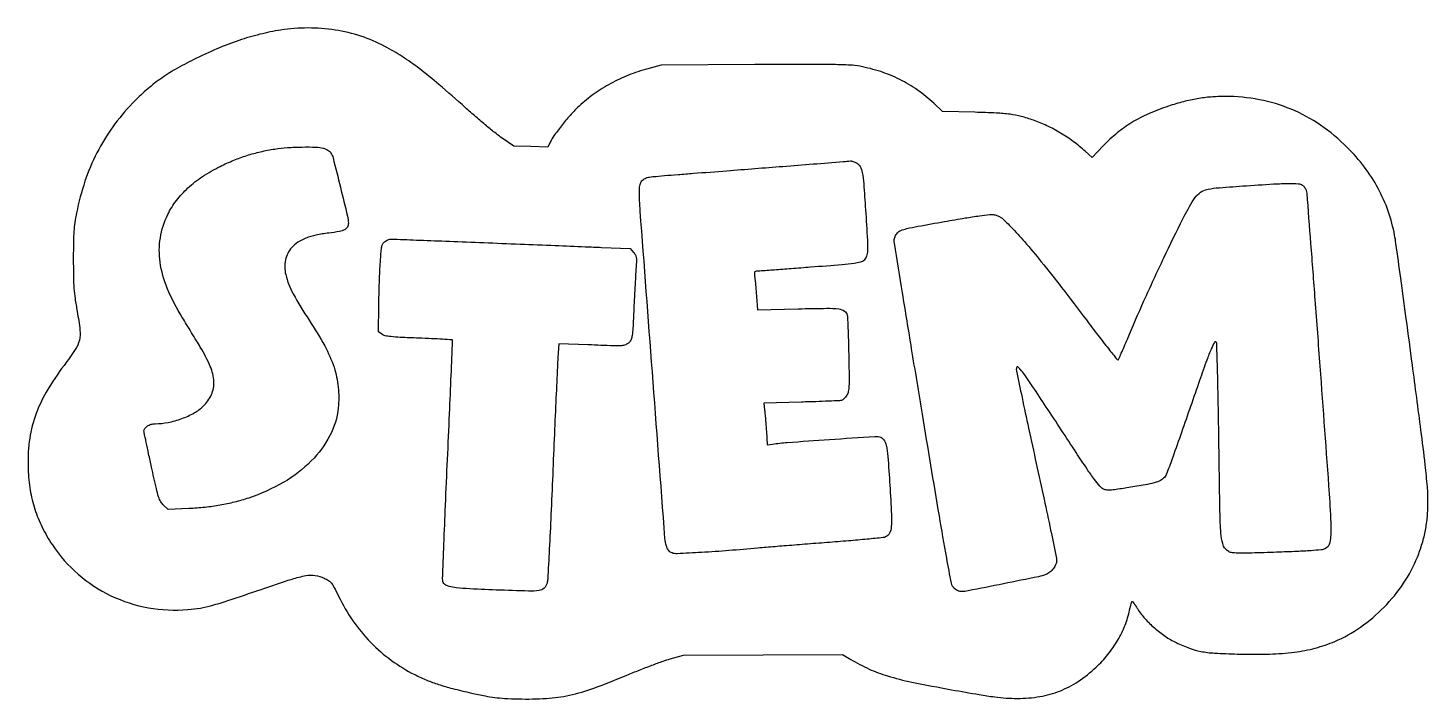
# Model space of a CAD drawing. Extents: x 151 to 1151, y 205 to 685.
import ezdxf

# ---------------------------------------------------------------- set-up
doc = ezdxf.new("R2010")
doc.units = 0

msp = doc.modelspace()

# ---------------------------------------------------------------- linework, layer by layer
for points in [[(331.627607, 683.426568, 0.022745), (316.805697, 680.425814, 0.020298), (301.73441, 675.996754, 0.018934), (286.079713, 670.027648, 0.014656), (269.5, 662.394664, 0.016038), (256.319549, 655.316282, 0.024029), (245.343697, 648.235225, 0.025213), (235.494364, 640.409245, 0.020482), (225.745623, 631.091556, 0.035984), (211.663891, 614.206139, 0.037874), (200.413906, 595.751839, 0.036918), (191.848829, 575.376814, 0.031053), (185.781234, 552.755402, 0.013612), (184.571566, 545.822673, 0.019356), (183.904779, 539.604086, 0.013686), (183.592288, 531.937819, 0.003487), (183.512745, 519.5, 0.003816), (183.618308, 506.644994, 0.014545), (183.978551, 498.632966, 0.017952), (184.763456, 491.521077, 0.008275), (186.269189, 482.329271, -0.015555), (188.272922, 468.872398, -0.088932), (187.836643, 461.69258, -0.087263), (184.932615, 455.050485, -0.014684), (176.889027, 443.67858, 0.029078), (164.169926, 424.552199, 0.049216), (156.150114, 407.081898, 0.052842), (152.051968, 389.292329, 0.040079), (151.23638, 369.272644, 0.031125), (152.738404, 354.543737, 0.036798), (156.030598, 340.938606, 0.036995), (161.26291, 328.024055, 0.032065), (168.564315, 315.360188, 0.067363), (187.032292, 294.372874, 0.067287), (210.421175, 279.040152, 0.066982), (237.141884, 270.417789, 0.065731), (265.367564, 269.087405, 0.021099), (274.285253, 270.220345, 0.025225), (282.551371, 272.06012, 0.013098), (294.018529, 275.552522, 0.00181), (317.624805, 283.518375, -0.003696), (339.847866, 290.924258, -0.034371), (349.654363, 293.382064, -0.080019), (356.207974, 293.494532, -0.073435), (362.676616, 291.570235, -0.032862), (365.871983, 289.818576, -0.082636), (367.840981, 288.049208, -0.049093), (369.663638, 285.241238, -0.006076), (372.941242, 278.716007, 0.038404), (383.261709, 261.105935, 0.040937), (395.959215, 245.68054, 0.041663), (410.774201, 232.765544, 0.042847), (427.392731, 222.620778, 0.016923), (436.022645, 218.677714, 0.020163), (444.415181, 215.572105, 0.016374), (454.336232, 212.704734, 0.006669), (468, 209.42943, 0.006455), (477.703007, 207.371247, 0.017895), (484.588825, 206.25773, 0.017824), (491.551789, 205.637131, 0.006361), (501.523425, 205.23278, 0.022574), (521.421606, 205.577729, 0.038247), (537.916374, 207.884213, 0.033156), (555.405443, 212.944986, 0.012764), (578.953201, 222.172919, -0.004957), (587.866852, 225.827566, -0.004861), (596.908896, 229.329095, -0.00479), (604.898232, 232.246911, -0.018332), (609.953201, 233.832355), (619.5, 236.446418), (676.293082, 236.769442), (733.086163, 237.092466), (738.992645, 233.504468, 0.029347), (752.001447, 226.612196, 0.033965), (765.118741, 221.665314, 0.0228), (782.493515, 217.281725, 0.005823), (811, 211.802273, 0.00191), (830.74166, 208.323271, 0.009797), (841.73809, 206.649839, 0.016638), (849.82202, 205.853814, 0.01628), (858, 205.589384, 0.041138), (874.067907, 206.917427, 0.053225), (888.311859, 210.875567, 0.053095), (901.425856, 217.761023, 0.040655), (914.118859, 227.834465, 0.034982), (922.659141, 237.02473, 0.037092), (929.652812, 247.145617, 0.038358), (934.870854, 257.842673, 0.043831), (938.120499, 268.75, -0.008057), (938.650705, 271.14272, -0.013171), (939.185795, 273.149947, -0.006794), (939.690958, 274.780398, -0.349219), (939.950076, 274.951948, -0.213259), (940.2705, 274.773815, -0.004528), (941.366585, 273.283494, -0.009648), (942.618802, 271.475666, -0.006253), (944, 269.339583, 0.043314), (949.078739, 262.631726, 0.029991), (955.8729, 255.9613, 0.029523), (963.578592, 250.015156, 0.036664), (971.41162, 245.479213, 0.023675), (980.861263, 241.436437, 0.043002), (988.951337, 239.189006, 0.031962), (998.782466, 237.992446, 0.007927), (1015, 237.321298, 0.012244), (1038.134621, 237.297709, 0.026319), (1055.909433, 238.652892, 0.032559), (1070.794658, 241.574571, 0.035064), (1084.798527, 246.35579, 0.053578), (1103.089163, 256.494935, 0.04575), (1119.890761, 270.780962, 0.045643), (1133.852802, 287.924128, 0.05266), (1143.714431, 306.545372, 0.022186), (1147.150576, 316.338525, 0.026388), (1149.481633, 325.850782, 0.025926), (1150.826275, 335.69751, 0.02015), (1151.297367, 346.5, 0.022428), (1150.865629, 356.88168, 0.006836), (1149.293717, 372.535281, 0.003787), (1146.266222, 397.365461, 0.000665), (1140.158219, 444, 0.000465), (1135.763182, 476.976762, 0.000673), (1131.81303, 506.108872, 0.000341), (1128.410255, 530.827519, 0.011194), (1127.451268, 536.774884, 0.038944), (1122.867555, 553.998136, 0.039014), (1115.670528, 570.291467, 0.038335), (1105.893876, 585.525457, 0.034982), (1093.626817, 599.593088, 0.045646), (1074.509326, 615.451999, 0.051457), (1053.553843, 626.857843, 0.051775), (1030.826588, 633.693582, 0.047212), (1006.454774, 636, 0.019765), (996.193816, 635.594228, 0.022756), (986.473021, 634.377164, 0.021918), (976.598952, 632.232408, 0.01612), (965.867122, 629.030401, 0.022625), (951.603749, 623.540171, 0.033656), (939.741021, 617.364814, 0.035416), (929.266813, 609.917895, 0.02924), (919.21496, 600.603812), (911.32341, 592.38379), (906.46843, 596.779287, 0.025338), (898.057881, 603.651843, 0.023216), (888.752723, 609.855431, 0.023538), (879.062525, 615.080499, 0.028375), (869.5, 619.019266, 0.020395), (860.690346, 621.678897, 0.02954), (852.71544, 623.240358, 0.021559), (842.948411, 624.133361, 0.005911), (827.5, 624.693509), (804.5, 625.255303), (798.261843, 631.082348, 0.034757), (786.601731, 640.547165, 0.037045), (773.979822, 648.084106, 0.036732), (760.283773, 653.727101, 0.033051), (745.419845, 657.543291, 0.034049), (738.380975, 658.371783, 0.008191), (726.631727, 658.756234, 0.004553), (707.504142, 658.894384, 0.000738), (670.325805, 658.769503), (603.5, 658.446387), (593.830461, 655.801204, 0.027617), (580.085995, 651.212144, 0.030515), (567.397015, 645.261974, 0.03089), (555.663808, 637.88538, 0.029767), (544.775202, 629.034585, 0.025185), (539.197533, 623.378223, 0.013613), (532.889966, 615.901897, 0.013053), (527.253554, 608.448634, 0.04413), (524.154144, 603.197054), (522.556294, 599.846327), (510.376137, 600.173164), (498.195981, 600.5), (489.847991, 606.210472, -0.018518), (485.481903, 609.440733, -0.004758), (478.676697, 614.9836, -0.004838), (471.028847, 621.460853, -0.0049), (463.540765, 628.057478, 0.00571), (444.724741, 644.579394, 0.014703), (430.654858, 655.951222, 0.019277), (418.486168, 664.48862, 0.020831), (406, 671.831086, 0.043733), (389.013179, 679.063485, 0.040132), (370.532826, 683.485918, 0.039282), (351.187485, 684.961768, 0.037991)], [(362.259456, 598.944808, -0.041297), (363.811819, 598.372109, -0.033477), (365.367343, 597.51644, -0.034615), (366.701131, 596.525365, -0.070746), (367.560261, 595.548375, -0.083144), (369.067854, 592.118546, -0.001279), (374.339503, 571.0935, -0.001738), (379.372796, 550.492879, -0.057592), (379.987563, 545.44113, -0.118037), (379.319359, 542.573697, -0.160616), (377.459787, 540.703111, -0.075236), (373.672558, 539.449533, -0.012171), (365.970814, 538.323939, 0.022387), (356.853311, 536.800635, 0.041245), (349.658181, 534.63191, 0.05039), (343.992291, 531.7117, 0.064965), (339.542007, 527.914817, 0.133366), (335.083638, 519.128013, 0.110487), (335.248924, 508.603426, 0.067), (340.541204, 494.941906, 0.020618), (352.014718, 476, -0.021471), (363.10608, 457.618355, -0.045113), (369.746591, 442.331925, -0.054627), (372.778438, 428.142174, -0.051115), (372.766769, 413.30402, -0.094967), (366.796554, 393.463566, -0.075178), (353.542522, 375.351286, -0.066453), (333.799066, 360.145658, -0.050115), (308.80536, 348.881388, -0.018225), (298.61274, 345.874926, -0.01907), (288.380366, 343.669912, -0.018324), (277.642941, 342.184483, -0.014414), (265.928036, 341.339556), (251.356072, 340.710042), (248.050573, 343.663505, -0.078138), (245.961634, 346.217201, -0.055691), (244.457727, 349.599421, -0.020813), (242.827614, 355.594024, -0.001807), (239.372537, 371.024767, -0.001031), (237.313349, 380.472584, -0.001597), (235.578183, 388.639866, -0.000472), (234.099706, 395.743409, -0.051109), (234, 396.716282, -0.162065), (234.639817, 398.638385, -0.086928), (236.481068, 400.369932, -0.07485), (239.115042, 401.583864, -0.070727), (242.042158, 402, 0.049658), (251.251421, 402.916881, 0.038108), (260.988871, 405.660569, 0.039012), (269.850662, 409.711999, 0.066458), (276.374638, 414.564439, 0.093334), (282.208081, 422.867663, 0.119832), (283.945053, 432.008633, 0.089479), (281.397398, 442.927398, 0.034439), (274.228896, 456.813192, 0.0002), (271.476122, 461.345562, 0.000102), (268.017322, 467.032625, 0.000102), (264.45084, 472.891356, 0.000153), (261.337406, 478, -0.037282), (250.675204, 498.829277, -0.064703), (245.512106, 517.531852, -0.075304), (245.688679, 534.85109, -0.073461), (250.969993, 551.5, -0.049211), (257.159464, 561.546164, -0.044302), (265.393295, 570.580673, -0.040578), (275.802668, 578.694077, -0.029779), (288.5, 585.988076, -0.01765), (298.134384, 590.366848, -0.020698), (307.560759, 593.806659, -0.020779), (317.206778, 596.444691, -0.018057), (327.5, 598.416747, -0.021327), (336.445632, 599.409607, -0.013175), (347.020605, 599.849135, -0.011726), (356.861144, 599.767848, -0.059865)], [(743.011263, 588.494175, -0.153134), (745.549714, 585.977168, -0.07399), (747.082951, 581.615344, -0.028518), (748.162262, 573.565887, -0.003143), (749.463667, 555, -0.001349), (750.796056, 533.183896, -0.021312), (750.912724, 525.745241, -0.070347), (750.240379, 521.766353, -0.127877), (748.49362, 518.994007, -0.120833), (745.883027, 517.52108, -0.03499), (741.318862, 516.580487, -0.012934), (732.823544, 515.664395, -0.001026), (710.24362, 513.865432, -0.000357), (696.374331, 512.799047, -0.000541), (684.305397, 511.892892, -0.000198), (673.906643, 511.127595, -0.01343), (672.136456, 511.04574, 0.055827), (670.80684, 510.870708, 0.237475), (670.216249, 510.364372, 0.121447), (670.055765, 509.330772, 0.011346), (670.341749, 506.75, -0.008817), (670.603004, 504.496529, -0.002455), (670.932613, 500.957813, -0.002477), (671.266176, 496.948823, -0.002598), (671.55441, 493), (672.198235, 483.5), (701.29361, 484.175105, -0.003181), (721.935788, 484.522702, -0.034087), (730.29301, 484.040193, -0.107438), (734.444746, 482.572154, -0.207274), (736.421919, 479.731811, -0.039921), (736.61874, 478.09328, -0.000982), (736.905098, 470.518095, -0.002122), (737.186023, 461.624509, -0.001442), (737.433615, 451.5, -0.001499), (737.731615, 435.452467, -0.015608), (737.628444, 428.858186, -0.03983), (737.146546, 425.06834, -0.08563), (736.066205, 422.339286, -0.031129), (735.194188, 421.091668, -0.03068), (734.170075, 419.95555, -0.032202), (733.150551, 419.076615, -0.092978), (732.318997, 418.662887, -0.057667), (730.938011, 418.438545, -0.000954), (723.146934, 418.096069, -0.002457), (714.070919, 417.759121, -0.001628), (703.649289, 417.457446), (676.798578, 416.767691), (677.380004, 411.633846, -0.005616), (677.648109, 409.002575, -0.001846), (677.984801, 405.125217, -0.001838), (678.326714, 400.819857, -0.002081), (678.622418, 396.686043), (679.283406, 386.872085), (682.891703, 387.415595, -0.019068), (693.605374, 388.613769, -0.00135), (723.617596, 390.734417, -0.000416), (756.082544, 392.913176, -0.07818), (759.401238, 392.614144, -0.172829), (762.457112, 390.576104, -0.10769), (764.254728, 386.612483, -0.034109), (765.403605, 378.635406, -0.002895), (766.834397, 357.949415, -0.00326), (768.025138, 336.988744, -0.033048), (767.886886, 328.264266, -0.09577), (766.596092, 323.651897, -0.17694), (763.801961, 321.013661, -0.076785), (761.997554, 320.546797, -0.001039), (750.573076, 319.425491, -0.002922), (737.30495, 318.229259, -0.001914), (722, 316.998479, 0.000408), (706.143472, 315.771384, 0.000484), (691.165625, 314.585403, 0.00042), (678.52738, 313.561684, 0.003098), (672.5, 313.030741, -0.004341), (651.913044, 311.268833, -0.00506), (632.32302, 309.962719, -0.002143), (614.844277, 309.05006, -0.096482), (611.269001, 309.57027, -0.064437), (609.914825, 310.250587, -0.073708), (608.846914, 311.228429, -0.06252), (607.985691, 312.610161, -0.031937), (607.247919, 314.519994, -0.057322), (606.1925, 319.999819, -0.000063), (597.163678, 439.160075, -0.000175), (588.515127, 554.028153, -0.019802), (587.979103, 569.25, -0.057302), (588.420895, 572.948834, -0.108967), (589.719489, 575.634161, -0.116416), (591.957234, 577.412488, -0.071384), (595.194223, 578.403826, -0.016855), (597.507267, 578.684963, -0.000709), (605.753928, 579.394477, -0.001222), (615.532799, 580.197773, -0.000869), (626.5, 581.05253, 0.00048), (650.493244, 582.90375, 0.000115), (690.344117, 586.026181, 0.000028), (733.599728, 589.427842, 0.003861), (738.79966, 589.877496, -0.082334), (739.487663, 589.829038, -0.020688), (740.572928, 589.521678, -0.020557), (741.801079, 589.061556, -0.019423)], [(1061.66323, 572.523329, -0.050246), (1062.512123, 571.791583, -0.034775), (1063.31917, 570.81264, -0.035141), (1063.969278, 569.751507, -0.058661), (1064.339961, 568.773329, -0.041972), (1064.640807, 566.922627, -0.000057), (1067.422453, 530.934526, -0.00049), (1070.495238, 490.605769, -0.000302), (1074.035248, 443.152717, -0.000394), (1080.720886, 351.820068, -0.011271), (1081.894534, 328.244864, -0.046443), (1081.160355, 317.072467, -0.256761), (1077.590466, 312.483175, -0.07829), (1074.952784, 311.807503, -0.006216), (1067.740786, 311.214241, -0.006571), (1057.653936, 310.643713, -0.00232), (1043.185308, 310.083203, -0.001422), (1025.336226, 309.525456, -0.010323), (1016.757165, 309.458974, -0.019702), (1011.689895, 309.724205, -0.096689), (1008.952235, 310.5247, -0.179062), (1005.285677, 314.546891, -0.073926), (1003.527624, 321.818246, -0.018124), (1002.726402, 336.808869, -0.000806), (1001.918692, 388.776722, 0.001157), (1001.477363, 415.943069, 0.001893), (1000.962954, 438.961323, 0.000207), (1000.41784, 459.492078, 0.191915), (1000.047984, 460.352016, 0.49902), (998.749575, 460.168607, 0.02351), (996.482879, 455.567342, 0.015964), (993.282682, 447.526925, 0.003207), (988.136559, 433, -0.000316), (975.200686, 395.801621, -0.002348), (968.95057, 378.132775, -0.002711), (965.029082, 367.393692, -0.056184), (963.483953, 364.335165, -0.109465), (961.014359, 361.927529, -0.062362), (957.207322, 360.181211, -0.031342), (950.86283, 358.609455, -0.005575), (938.803598, 356.551405, -0.002489), (928.499118, 354.963413, -0.024042), (924.093704, 354.522062, -0.058616), (921.356054, 354.70115, -0.073841), (918.955799, 355.522857, -0.102283), (916.75705, 357.304933, -0.012906), (912.987302, 362.161994, -0.010589), (907.762535, 369.589427, -0.003027), (899.975259, 381.326254, 0.000291), (878.633503, 413.877376, 0.00239), (868.8322, 428.65324, 0.003839), (862.965696, 437.262442, 0.038156), (860.2129, 440.651989, 0.006876), (858.530399, 442.379745, 0.129027), (857.881011, 442.758733, 0.395572), (857.479837, 442.548998, 0.047478), (857.218764, 441.485942, 0.088037), (857.265759, 439.903284, 0.00029), (861.280417, 420.680198, 0.001599), (865.909317, 398.927046, 0.001), (871.461368, 373.48613, -0.000944), (877.033934, 347.964933, -0.001471), (881.729277, 325.951486, -0.000401), (885.750325, 306.747121, -0.051445), (886, 304.326913, -0.101667), (885.410221, 301.456361, -0.061416), (883.654657, 298.445999, -0.059479), (881.133603, 295.843232, -0.077294), (878.270248, 294.172286, -0.042748), (873.010364, 292.611145, -0.001025), (848.009268, 287.516482, -0.000915), (822.784357, 282.47807, -0.048868), (817.90458, 282, -0.057587), (816.482588, 282.16432, -0.052203), (815.08498, 282.649924, -0.05029), (813.770798, 283.436274, -0.045953), (812.596099, 284.490809, -0.139642), (810.823162, 287.981771, -0.003392), (807.452306, 305.930139, -0.003369), (802.19537, 336.16947, -0.000335), (790.1324, 408.740809, -0.000342), (782.406216, 455.614192, -0.000553), (775.901086, 495.524669, -0.000074), (770.155774, 531.05367, -0.041129), (769.988553, 533.194236, -0.065653), (770.154409, 534.411986, -0.034805), (770.657575, 535.852419, -0.033937), (771.387841, 537.277694, -0.044398), (772.25, 538.459973, -0.120599), (774.619156, 540.122676, -0.033913), (778.960744, 541.485228, -0.014061), (786.879448, 543.158006, -0.001404), (805.937434, 546.571968, -0.002421), (820.645034, 549.090643, -0.00692), (830.905125, 550.650992, -0.007399), (838.212661, 551.549083, -0.06623), (841.437434, 551.469163, -0.062674), (843.911208, 550.751847, -0.056126), (846.231825, 549.424545, -0.033611), (849.058213, 547.049327, -0.007655), (853.5, 542.643056, -0.016366), (863.054096, 532.208403, -0.007212), (875.026995, 517.825834, -0.005872), (889.555607, 499.41405, -0.003073), (907.229042, 476.173714, 0.002733), (915.723938, 464.98725, 0.004601), (922.990088, 455.704745, 0.000871), (929.41121, 447.684148, 0.467788), (929.964231, 447.673714, 0.073498), (930.39661, 448.351511, 0.001266), (932.184162, 452.369778, 0.003189), (934.227286, 457.075008, 0.002115), (936.514867, 462.5, -0.00724), (948.386096, 489.865641, -0.004954), (962.620687, 520.603702, -0.00413), (976.209656, 548.602077, -0.027049), (983.888075, 562.194842, -0.072566), (987.799816, 566.716839, -0.110506), (992.356756, 569.162904, -0.046837), (1000.00756, 570.546518, -0.004461), (1018.963199, 571.99727, -0.001794), (1041.038703, 573.409281, -0.011993), (1052.03472, 573.808655, -0.020873), (1058.585285, 573.615877, -0.135788)], [(476.770832, 531.484908, -0.000101), (502.669982, 530.457556, -0.000111), (527.789781, 529.450482, -0.000103), (549.273893, 528.57997, -0.000555), (560.960339, 528.091033), (581.420678, 527.212251), (583.753874, 524.499749, -0.049038), (585.037009, 522.673087, -0.088464), (585.641584, 520.9525, -0.05032), (585.788753, 518.538054, -0.007407), (585.521795, 513.643624, 0.003344), (585.240898, 509.163364, 0.000763), (584.82776, 501.576565, 0.000789), (584.378618, 492.828518, 0.000768), (583.952913, 484, -0.001822), (583.268494, 470.401997, -0.021761), (582.756495, 465.164698, -0.06085), (581.97004, 462.237997, -0.100533), (580.562871, 460.110944, -0.099994), (578.131907, 458.495148, -0.082107), (575.086313, 457.803052, -0.023173), (569.494916, 457.728865, -0.001188), (551.398777, 458.37058), (530.297554, 459.169083), (529.679766, 449.334542, 0.004428), (529.316499, 442.598925, 0.000224), (528.337512, 420.651397, 0.000359), (527.204305, 394.56306, 0.00026), (525.977923, 365.5, -0.000972), (524.729595, 336.883781, -0.00151), (523.530508, 312.209375, -0.000427), (522.403486, 290.733634, -0.050767), (521.977099, 288, -0.141481), (519.84945, 284.428516, -0.155759), (516.221821, 282.705658, -0.040902), (508.766058, 282.313157, -0.002317), (485.679405, 283.093708, -0.003047), (464.054413, 284.057173, -0.026934), (454.553, 285.053436, -0.071337), (449.629911, 286.580432, -0.228827), (447.534333, 289.184102, -0.066298), (447.356466, 291.043161, -0.00019), (448.282293, 315.788455, -0.001129), (449.402234, 343.747843, -0.000705), (450.834452, 376.5, 0.000312), (452.2864, 409.11718, 0.000518), (453.465519, 436.633823, 0.000017), (454.50551, 461.526047, 0.175968), (454.403193, 461.849183, 0.218546), (454.118852, 461.99919, 0.000249), (447.217372, 462.37658, 0.002176), (439.468576, 462.762617, 0.001328), (430.317483, 463.154233, -0.002165), (416.980928, 463.747322, -0.014087), (410.284082, 464.263618, -0.027119), (406.284919, 464.906286, -0.10435), (404, 465.930809), (401.5, 467.75152), (401.773977, 486.278404, -0.002795), (401.937547, 494.304491, -0.002118), (402.203523, 503.10789, -0.002141), (402.523576, 511.369119, -0.004986), (402.851529, 517.553796, -0.00412), (403.388476, 525.083582, -0.032252), (403.89193, 528.557764, -0.07365), (404.656689, 530.618046, -0.097224), (405.938336, 532.151151, -0.043958), (406.989174, 532.859014, -0.03243), (408.25882, 533.456901, -0.033086), (409.543411, 533.867144, -0.060818), (410.631616, 534, -0.009453), (412.513737, 533.964412, -0.000049), (431.054155, 533.261192, -0.00022), (452.168224, 532.448992, -0.000139)]]:
    msp.add_lwpolyline(points, format="xyb", close=True)

doc.saveas('drawing.dxf')
